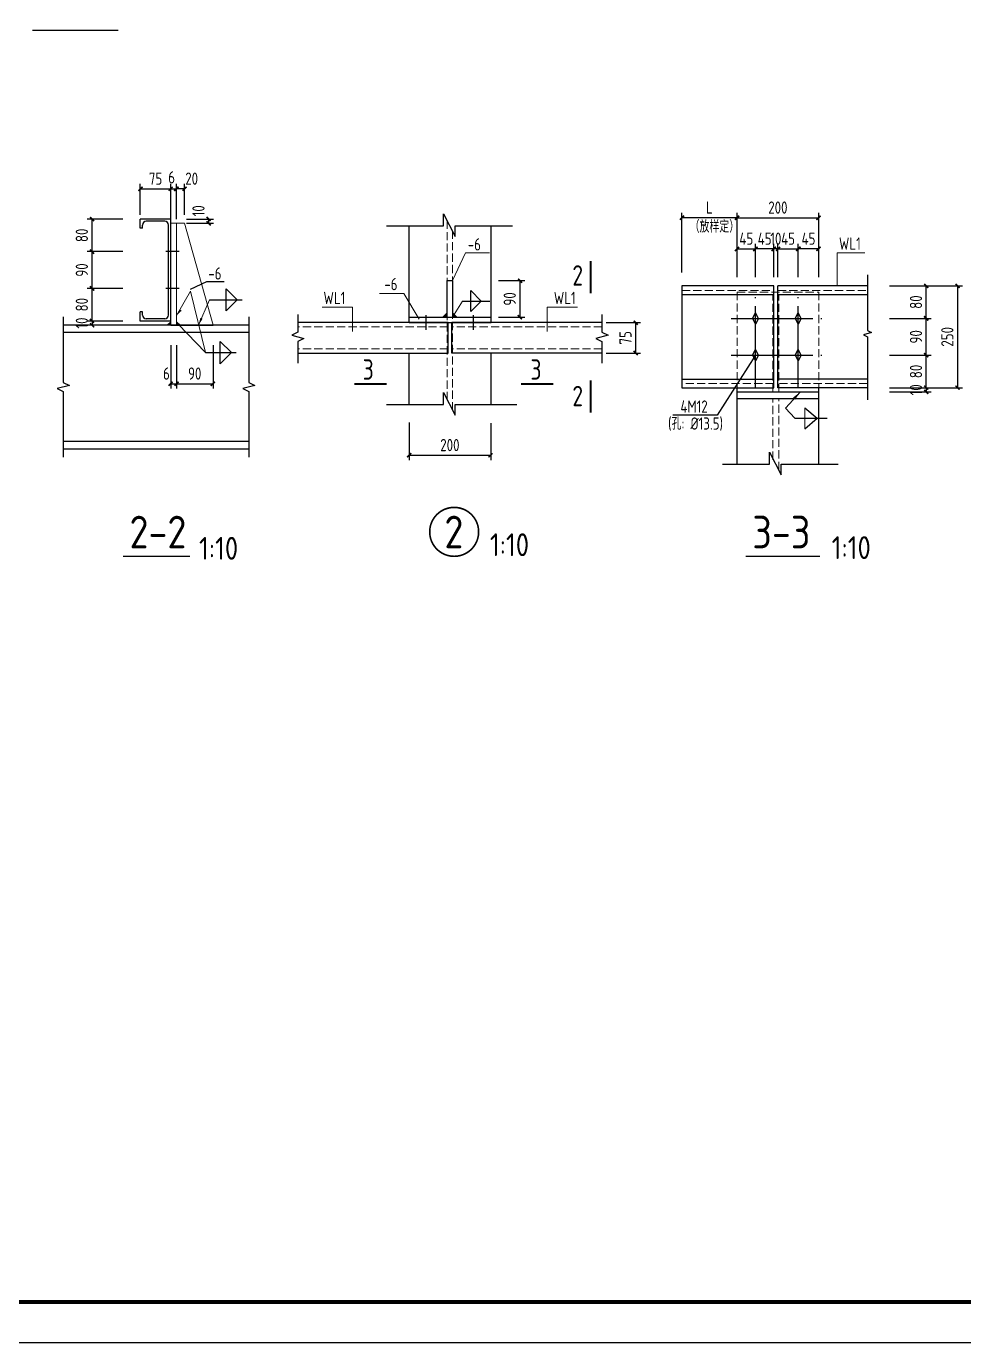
# Model space of a CAD drawing. Header units: millimetres. Extents: x 865974 to 875117, y 40174 to 44891.
# Drawn here: x 869970.9 to 870200.7, y 40173.6 to 40496.2 of the extents above; entities that cross this region are included whole.
import ezdxf

# ---------------------------------------------------------------- set-up
doc = ezdxf.new("R2010")
doc.units = ezdxf.units.MM
doc.header["$LTSCALE"] = 1000
doc.header["$MEASUREMENT"] = 0
for name, pattern in [('3', [500, 300, -200]), ('DASH', [0.35, 0.25, -0.1]), ('DOTE', [2.42, 2, -0.2, 0.02, -0.2])]:
    doc.linetypes.add(name, pattern=pattern)
for name, color, linetype, lineweight in [('1', 4, 'Continuous', 70), ('D3', 62, 'Continuous', 9), ('LZ', 64, 'Continuous', 9), ('数字', 3, 'Continuous', 9)]:
    doc.layers.add(name, color=color, linetype=linetype, lineweight=lineweight)
for name, color, linetype in [('616', 1, 'Continuous'), ('D1', 112, 'Continuous'), ('D2', 6, 'Continuous'), ('DIM', 7, 'Continuous'), ('DOTE', 1, 'DOTE'), ('PUB_DIM', 3, 'Continuous'), ('THIN', 7, 'Continuous'), ('文字', 7, 'Continuous'), ('桩', 6, 'Continuous'), ('梁虚线', 134, '3')]:
    doc.layers.add(name, color=color, linetype=linetype)
doc.styles.add('GBHZ', font='gbenor.shx', dxfattribs={"width": 0.9, "bigfont": 'gbcbig.shx'})
doc.dimstyles.new('Y10', dxfattribs={"dimscale": 0, "dimtxt": 3, "dimasz": 0.01, "dimexe": 1.2, "dimexo": 1, "dimgap": 1, "dimtad": 1, "dimdec": 0, "dimlfac": 10, "dimzin": 0, "dimdsep": 46, "dimtxsty": 'GBHZ', "dimblk1": 'DX', "dimblk2": 'DX', "dimsah": 1, "dimcen": 0.09, "dimdle": 1, "dimadec": 0, "dimazin": 0, "dimtfac": 1, "dimtdec": 0, "dimtix": 1, "dimtmove": 2, "dimatfit": 3, "dimldrblk": 'DX', "dimfxl": 0, "dimtolj": 1, "dimtzin": 0, "dimarcsym": 0})

# ---------------------------------------------------------------- blocks, each defined once
blk = doc.blocks.new('DX')
at = {"color": 0, "linetype": 'ByBlock', "const_width": 40}
blk.add_lwpolyline([(-54, -51), (46, 49)], dxfattribs=at)
blk = doc.blocks.new('*D330')
at = {"layer": 'Defpoints', "color": 0, "linetype": 'ByBlock', "transparency": 16777216}
for p in [(870007.71, 40456.41), (870006.35, 40447.96), (870007.71, 40448.01)]:
    blk.add_point(p, dxfattribs=at)
at = {"layer": 'DIM', "color": 0, "linetype": 'ByBlock', "lineweight": -2, "transparency": 16777216}
for p, q in [((870006.34, 40456.41), (870006.33, 40456.41)), ((870006.35, 40448.96), (870006.35, 40457.61)), ((870006.35, 40456.41), (870007.71, 40456.41)), ((870007.71, 40449.01), (870007.71, 40457.61)), ((870007.72, 40456.41), (870007.73, 40456.41))]:
    blk.add_line(p, q, dxfattribs=at)
at = {"layer": 'DIM', "color": 0, "linetype": 'ByBlock', "lineweight": -2, "transparency": 16777216, "xscale": 0.01, "yscale": 0.01, "zscale": 0.01}
blk.add_blockref('DX', (870006.35, 40456.41), dxfattribs=at)
at = {"layer": 'DIM', "color": 0, "linetype": 'ByBlock', "lineweight": -2, "transparency": 16777216, "xscale": 0.01, "yscale": 0.01, "zscale": 0.01, "rotation": 180}
blk.add_blockref('DX', (870007.71, 40456.41), dxfattribs=at)
at = {"layer": 'DIM', "color": 0, "linetype": 'ByBlock', "transparency": 16777216, "insert": (870006.56, 40459.24), "char_height": 3, "attachment_point": 5, "style": 'GBHZ'}
blk.add_mtext('\\A1;6', dxfattribs=at)
blk = doc.blocks.new('*D331')
at = {"layer": 'Defpoints', "color": 0, "linetype": 'ByBlock', "transparency": 16777216}
for p in [(870007.71, 40456.41), (870007.71, 40449.01), (870009.71, 40449.01)]:
    blk.add_point(p, dxfattribs=at)
at = {"layer": 'DIM', "color": 0, "linetype": 'ByBlock', "lineweight": -2, "transparency": 16777216}
for p, q in [((870007.7, 40456.41), (870007.69, 40456.41)), ((870007.71, 40450.01), (870007.71, 40457.61)), ((870009.71, 40456.41), (870007.71, 40456.41)), ((870009.71, 40450.01), (870009.71, 40457.61)), ((870009.72, 40456.41), (870009.73, 40456.41))]:
    blk.add_line(p, q, dxfattribs=at)
at = {"layer": 'DIM', "color": 0, "linetype": 'ByBlock', "lineweight": -2, "transparency": 16777216, "xscale": 0.01, "yscale": 0.01, "zscale": 0.01}
blk.add_blockref('DX', (870007.71, 40456.41), dxfattribs=at)
at = {"layer": 'DIM', "color": 0, "linetype": 'ByBlock', "lineweight": -2, "transparency": 16777216, "xscale": 0.01, "yscale": 0.01, "zscale": 0.01, "rotation": 180}
blk.add_blockref('DX', (870009.71, 40456.41), dxfattribs=at)
at = {"layer": 'DIM', "color": 0, "linetype": 'ByBlock', "transparency": 16777216, "insert": (870011.46, 40458.91), "char_height": 3, "attachment_point": 5, "style": 'GBHZ'}
blk.add_mtext('\\A1;20', dxfattribs=at)
blk = doc.blocks.new('*D332')
at = {"layer": 'Defpoints', "color": 0, "linetype": 'ByBlock', "transparency": 16777216}
for p in [(870009.23, 40449.01), (870009.23, 40448.01), (870015.63, 40448.01)]:
    blk.add_point(p, dxfattribs=at)
at = {"layer": 'DIM', "color": 0, "linetype": 'ByBlock', "lineweight": -2, "transparency": 16777216}
for p, q in [((870010.23, 40449.01), (870016.83, 40449.01)), ((870010.23, 40448.01), (870016.83, 40448.01)), ((870015.63, 40449.02), (870015.63, 40449.03)), ((870015.63, 40449.01), (870015.63, 40448.01)), ((870015.63, 40448), (870015.63, 40447.99))]:
    blk.add_line(p, q, dxfattribs=at)
at = {"layer": 'DIM', "color": 0, "linetype": 'ByBlock', "lineweight": -2, "transparency": 16777216, "xscale": 0.01, "yscale": 0.01, "zscale": 0.01}
for p, rotation in [((870015.63, 40449.01), 270), ((870015.63, 40448.01), 90)]:
    blk.add_blockref('DX', p, dxfattribs=dict(at, rotation=rotation))
at = {"layer": 'DIM', "color": 0, "linetype": 'ByBlock', "transparency": 16777216, "insert": (870013.13, 40451.02), "char_height": 3, "attachment_point": 5, "rotation": 90, "style": 'GBHZ'}
blk.add_mtext('\\A1;10', dxfattribs=at)
blk = doc.blocks.new('*D333')
at = {"layer": 'Defpoints', "color": 0, "linetype": 'ByBlock', "transparency": 16777216}
for p in [(870007.71, 40419.08), (870016.7, 40419.08), (870016.7, 40408.63)]:
    blk.add_point(p, dxfattribs=at)
at = {"layer": 'DIM', "color": 0, "linetype": 'ByBlock', "lineweight": -2, "transparency": 16777216}
for p, q in [((870007.71, 40418.08), (870007.71, 40407.43)), ((870016.7, 40418.08), (870016.7, 40407.43)), ((870007.72, 40408.63), (870016.69, 40408.63))]:
    blk.add_line(p, q, dxfattribs=at)
at = {"layer": 'DIM', "color": 0, "linetype": 'ByBlock', "lineweight": -2, "transparency": 16777216, "xscale": 0.01, "yscale": 0.01, "zscale": 0.01, "rotation": 180}
blk.add_blockref('DX', (870007.71, 40408.63), dxfattribs=at)
at = {"layer": 'DIM', "color": 0, "linetype": 'ByBlock', "lineweight": -2, "transparency": 16777216, "xscale": 0.01, "yscale": 0.01, "zscale": 0.01}
blk.add_blockref('DX', (870016.7, 40408.63), dxfattribs=at)
at = {"layer": 'DIM', "color": 0, "linetype": 'ByBlock', "transparency": 16777216, "insert": (870012.21, 40411.13), "char_height": 3, "attachment_point": 5, "style": 'GBHZ'}
blk.add_mtext('\\A1;90', dxfattribs=at)
blk = doc.blocks.new('*D334')
at = {"layer": 'Defpoints', "color": 0, "linetype": 'ByBlock', "transparency": 16777216}
for p in [(870006.35, 40419.08), (870007.71, 40419.08), (870007.71, 40408.63)]:
    blk.add_point(p, dxfattribs=at)
at = {"layer": 'DIM', "color": 0, "linetype": 'ByBlock', "lineweight": -2, "transparency": 16777216}
for p, q in [((870006.35, 40418.08), (870006.35, 40407.43)), ((870007.71, 40418.08), (870007.71, 40407.43)), ((870006.34, 40408.63), (870006.33, 40408.63)), ((870006.35, 40408.63), (870007.71, 40408.63)), ((870007.72, 40408.63), (870007.73, 40408.63))]:
    blk.add_line(p, q, dxfattribs=at)
at = {"layer": 'DIM', "color": 0, "linetype": 'ByBlock', "lineweight": -2, "transparency": 16777216, "xscale": 0.01, "yscale": 0.01, "zscale": 0.01}
blk.add_blockref('DX', (870006.35, 40408.63), dxfattribs=at)
at = {"layer": 'DIM', "color": 0, "linetype": 'ByBlock', "lineweight": -2, "transparency": 16777216, "xscale": 0.01, "yscale": 0.01, "zscale": 0.01, "rotation": 180}
blk.add_blockref('DX', (870007.71, 40408.63), dxfattribs=at)
at = {"layer": 'DIM', "color": 0, "linetype": 'ByBlock', "transparency": 16777216, "insert": (870005.27, 40411.13), "char_height": 3, "attachment_point": 5, "style": 'GBHZ'}
blk.add_mtext('\\A1;6', dxfattribs=at)
blk = doc.blocks.new('*D335')
at = {"layer": 'Defpoints', "color": 0, "linetype": 'ByBlock', "transparency": 16777216}
for p in [(869987.04, 40449.01), (869995.63, 40449.01), (869995.63, 40441.01)]:
    blk.add_point(p, dxfattribs=at)
at = {"layer": 'DIM', "color": 0, "linetype": 'ByBlock', "lineweight": -2, "transparency": 16777216}
for p, q in [((869994.63, 40449.01), (869985.84, 40449.01)), ((869987.04, 40441.02), (869987.04, 40449)), ((869994.63, 40441.01), (869985.84, 40441.01))]:
    blk.add_line(p, q, dxfattribs=at)
at = {"layer": 'DIM', "color": 0, "linetype": 'ByBlock', "lineweight": -2, "transparency": 16777216, "xscale": 0.01, "yscale": 0.01, "zscale": 0.01}
for p, rotation in [((869987.04, 40449.01), 90), ((869987.04, 40441.01), 270)]:
    blk.add_blockref('DX', p, dxfattribs=dict(at, rotation=rotation))
at = {"layer": 'DIM', "color": 0, "linetype": 'ByBlock', "transparency": 16777216, "insert": (869984.54, 40445.01), "char_height": 3, "attachment_point": 5, "rotation": 90, "style": 'GBHZ'}
blk.add_mtext('\\A1;80', dxfattribs=at)
blk = doc.blocks.new('*D336')
at = {"layer": 'Defpoints', "color": 0, "linetype": 'ByBlock', "transparency": 16777216}
for p in [(869987.04, 40441.01), (869995.63, 40441.01), (869995.63, 40432.01)]:
    blk.add_point(p, dxfattribs=at)
at = {"layer": 'DIM', "color": 0, "linetype": 'ByBlock', "lineweight": -2, "transparency": 16777216}
for p, q in [((869994.63, 40441.01), (869985.84, 40441.01)), ((869987.04, 40432.02), (869987.04, 40441)), ((869994.63, 40432.01), (869985.84, 40432.01))]:
    blk.add_line(p, q, dxfattribs=at)
at = {"layer": 'DIM', "color": 0, "linetype": 'ByBlock', "lineweight": -2, "transparency": 16777216, "xscale": 0.01, "yscale": 0.01, "zscale": 0.01}
for p, rotation in [((869987.04, 40441.01), 90), ((869987.04, 40432.01), 270)]:
    blk.add_blockref('DX', p, dxfattribs=dict(at, rotation=rotation))
at = {"layer": 'DIM', "color": 0, "linetype": 'ByBlock', "transparency": 16777216, "insert": (869984.54, 40436.51), "char_height": 3, "attachment_point": 5, "rotation": 90, "style": 'GBHZ'}
blk.add_mtext('\\A1;90', dxfattribs=at)
blk = doc.blocks.new('*D337')
at = {"layer": 'Defpoints', "color": 0, "linetype": 'ByBlock', "transparency": 16777216}
for p in [(869987.04, 40432.01), (869995.63, 40432.01), (869995.63, 40424.01)]:
    blk.add_point(p, dxfattribs=at)
at = {"layer": 'DIM', "color": 0, "linetype": 'ByBlock', "lineweight": -2, "transparency": 16777216}
for p, q in [((869994.63, 40432.01), (869985.84, 40432.01)), ((869987.04, 40424.02), (869987.04, 40432)), ((869994.63, 40424.01), (869985.84, 40424.01))]:
    blk.add_line(p, q, dxfattribs=at)
at = {"layer": 'DIM', "color": 0, "linetype": 'ByBlock', "lineweight": -2, "transparency": 16777216, "xscale": 0.01, "yscale": 0.01, "zscale": 0.01}
for p, rotation in [((869987.04, 40432.01), 90), ((869987.04, 40424.01), 270)]:
    blk.add_blockref('DX', p, dxfattribs=dict(at, rotation=rotation))
at = {"layer": 'DIM', "color": 0, "linetype": 'ByBlock', "transparency": 16777216, "insert": (869984.54, 40428.01), "char_height": 3, "attachment_point": 5, "rotation": 90, "style": 'GBHZ'}
blk.add_mtext('\\A1;80', dxfattribs=at)
blk = doc.blocks.new('*D338')
at = {"layer": 'Defpoints', "color": 0, "linetype": 'ByBlock', "transparency": 16777216}
for p in [(870006.35, 40456.41), (869998.86, 40449.01), (870006.35, 40449.01)]:
    blk.add_point(p, dxfattribs=at)
at = {"layer": 'DIM', "color": 0, "linetype": 'ByBlock', "lineweight": -2, "transparency": 16777216}
for p, q in [((869998.86, 40450.01), (869998.86, 40457.61)), ((869998.87, 40456.41), (870006.34, 40456.41)), ((870006.35, 40450.01), (870006.35, 40457.61))]:
    blk.add_line(p, q, dxfattribs=at)
at = {"layer": 'DIM', "color": 0, "linetype": 'ByBlock', "lineweight": -2, "transparency": 16777216, "xscale": 0.01, "yscale": 0.01, "zscale": 0.01, "rotation": 180}
blk.add_blockref('DX', (869998.86, 40456.41), dxfattribs=at)
at = {"layer": 'DIM', "color": 0, "linetype": 'ByBlock', "lineweight": -2, "transparency": 16777216, "xscale": 0.01, "yscale": 0.01, "zscale": 0.01}
blk.add_blockref('DX', (870006.35, 40456.41), dxfattribs=at)
at = {"layer": 'DIM', "color": 0, "linetype": 'ByBlock', "transparency": 16777216, "insert": (870002.61, 40458.91), "char_height": 3, "attachment_point": 5, "style": 'GBHZ'}
blk.add_mtext('\\A1;75', dxfattribs=at)
blk = doc.blocks.new('*D343')
at = {"layer": 'Defpoints', "color": 0, "linetype": 'ByBlock', "transparency": 16777216}
for p in [(869995.63, 40424.01), (869987.04, 40423.01), (869995.63, 40423.01)]:
    blk.add_point(p, dxfattribs=at)
at = {"layer": 'DIM', "color": 0, "linetype": 'ByBlock', "lineweight": -2, "transparency": 16777216}
for p, q in [((869994.63, 40424.01), (869985.84, 40424.01)), ((869987.04, 40424.02), (869987.04, 40424.03)), ((869987.04, 40424.01), (869987.04, 40423.01)), ((869994.63, 40423.01), (869985.84, 40423.01)), ((869987.04, 40423), (869987.04, 40422.99))]:
    blk.add_line(p, q, dxfattribs=at)
at = {"layer": 'DIM', "color": 0, "linetype": 'ByBlock', "lineweight": -2, "transparency": 16777216, "xscale": 0.01, "yscale": 0.01, "zscale": 0.01}
for p, rotation in [((869987.04, 40424.01), 270), ((869987.04, 40423.01), 90)]:
    blk.add_blockref('DX', p, dxfattribs=dict(at, rotation=rotation))
at = {"layer": 'DIM', "color": 0, "linetype": 'ByBlock', "transparency": 16777216, "insert": (869984.54, 40423.51), "char_height": 3, "attachment_point": 5, "rotation": 90, "style": 'GBHZ'}
blk.add_mtext('\\A1;10', dxfattribs=at)
blk = doc.blocks.new('*D344')
at = {"layer": 'Defpoints', "color": 0, "linetype": 'ByBlock', "transparency": 16777216}
for p in [(870165.16, 40449.32), (870145.16, 40435.73), (870165.16, 40435.73)]:
    blk.add_point(p, dxfattribs=at)
at = {"layer": 'DIM', "color": 0, "linetype": 'ByBlock', "lineweight": -2, "transparency": 16777216}
for p, q in [((870145.16, 40436.73), (870145.16, 40450.52)), ((870145.17, 40449.32), (870165.15, 40449.32)), ((870165.16, 40436.73), (870165.16, 40450.52))]:
    blk.add_line(p, q, dxfattribs=at)
at = {"layer": 'DIM', "color": 0, "linetype": 'ByBlock', "lineweight": -2, "transparency": 16777216, "xscale": 0.01, "yscale": 0.01, "zscale": 0.01, "rotation": 180}
blk.add_blockref('DX', (870145.16, 40449.32), dxfattribs=at)
at = {"layer": 'DIM', "color": 0, "linetype": 'ByBlock', "lineweight": -2, "transparency": 16777216, "xscale": 0.01, "yscale": 0.01, "zscale": 0.01}
blk.add_blockref('DX', (870165.16, 40449.32), dxfattribs=at)
at = {"layer": 'DIM', "color": 0, "linetype": 'ByBlock', "transparency": 16777216, "insert": (870155.16, 40451.82), "char_height": 3, "attachment_point": 5, "style": 'GBHZ'}
blk.add_mtext('\\A1;200', dxfattribs=at)
blk = doc.blocks.new('*D345')
at = {"layer": 'Defpoints', "color": 0, "linetype": 'ByBlock', "transparency": 16777216}
for p in [(870160.16, 40441.69), (870160.16, 40433.73), (870165.16, 40433.73)]:
    blk.add_point(p, dxfattribs=at)
at = {"layer": 'DIM', "color": 0, "linetype": 'ByBlock', "lineweight": -2, "transparency": 16777216}
for p, q in [((870160.16, 40434.73), (870160.16, 40442.89)), ((870165.16, 40434.73), (870165.16, 40442.89)), ((870165.15, 40441.69), (870160.17, 40441.69))]:
    blk.add_line(p, q, dxfattribs=at)
at = {"layer": 'DIM', "color": 0, "linetype": 'ByBlock', "lineweight": -2, "transparency": 16777216, "xscale": 0.01, "yscale": 0.01, "zscale": 0.01, "rotation": 180}
blk.add_blockref('DX', (870160.16, 40441.69), dxfattribs=at)
at = {"layer": 'DIM', "color": 0, "linetype": 'ByBlock', "lineweight": -2, "transparency": 16777216, "xscale": 0.01, "yscale": 0.01, "zscale": 0.01}
blk.add_blockref('DX', (870165.16, 40441.69), dxfattribs=at)
at = {"layer": 'DIM', "color": 0, "linetype": 'ByBlock', "transparency": 16777216, "insert": (870162.66, 40444.19), "char_height": 3, "attachment_point": 5, "style": 'GBHZ'}
blk.add_mtext('\\A1;45', dxfattribs=at)
blk = doc.blocks.new('*D346')
at = {"layer": 'Defpoints', "color": 0, "linetype": 'ByBlock', "transparency": 16777216}
for p in [(870149.66, 40441.69), (870145.16, 40433.73), (870149.66, 40433.73)]:
    blk.add_point(p, dxfattribs=at)
at = {"layer": 'DIM', "color": 0, "linetype": 'ByBlock', "lineweight": -2, "transparency": 16777216}
for p, q in [((870145.16, 40434.73), (870145.16, 40442.89)), ((870149.66, 40434.73), (870149.66, 40442.89)), ((870145.15, 40441.69), (870145.14, 40441.69)), ((870145.16, 40441.69), (870149.66, 40441.69)), ((870149.67, 40441.69), (870149.68, 40441.69))]:
    blk.add_line(p, q, dxfattribs=at)
at = {"layer": 'DIM', "color": 0, "linetype": 'ByBlock', "lineweight": -2, "transparency": 16777216, "xscale": 0.01, "yscale": 0.01, "zscale": 0.01}
blk.add_blockref('DX', (870145.16, 40441.69), dxfattribs=at)
at = {"layer": 'DIM', "color": 0, "linetype": 'ByBlock', "lineweight": -2, "transparency": 16777216, "xscale": 0.01, "yscale": 0.01, "zscale": 0.01, "rotation": 180}
blk.add_blockref('DX', (870149.66, 40441.69), dxfattribs=at)
at = {"layer": 'DIM', "color": 0, "linetype": 'ByBlock', "transparency": 16777216, "insert": (870147.41, 40444.19), "char_height": 3, "attachment_point": 5, "style": 'GBHZ'}
blk.add_mtext('\\A1;45', dxfattribs=at)
blk = doc.blocks.new('*D347')
at = {"layer": 'Defpoints', "color": 0, "linetype": 'ByBlock', "transparency": 16777216}
for p in [(870185.94, 40432.64), (870185.94, 40407.64), (870199.19, 40407.64)]:
    blk.add_point(p, dxfattribs=at)
at = {"layer": 'DIM', "color": 0, "linetype": 'ByBlock', "lineweight": -2, "transparency": 16777216}
for p, q in [((870186.94, 40432.64), (870200.39, 40432.64)), ((870199.19, 40432.63), (870199.19, 40407.65)), ((870186.94, 40407.64), (870200.39, 40407.64))]:
    blk.add_line(p, q, dxfattribs=at)
at = {"layer": 'DIM', "color": 0, "linetype": 'ByBlock', "lineweight": -2, "transparency": 16777216, "xscale": 0.01, "yscale": 0.01, "zscale": 0.01}
for p, rotation in [((870199.19, 40432.64), 90), ((870199.19, 40407.64), 270)]:
    blk.add_blockref('DX', p, dxfattribs=dict(at, rotation=rotation))
at = {"layer": 'DIM', "color": 0, "linetype": 'ByBlock', "transparency": 16777216, "insert": (870196.69, 40420.14), "char_height": 3, "attachment_point": 5, "rotation": 90, "style": 'GBHZ'}
blk.add_mtext('\\A1;250', dxfattribs=at)
blk = doc.blocks.new('*D348')
at = {"layer": 'Defpoints', "color": 0, "linetype": 'ByBlock', "transparency": 16777216}
for p in [(870181.52, 40432.64), (870191.51, 40432.64), (870181.52, 40424.64)]:
    blk.add_point(p, dxfattribs=at)
at = {"layer": 'DIM', "color": 0, "linetype": 'ByBlock', "lineweight": -2, "transparency": 16777216}
for p, q in [((870182.52, 40432.64), (870192.71, 40432.64)), ((870191.51, 40424.65), (870191.51, 40432.63)), ((870182.52, 40424.64), (870192.71, 40424.64))]:
    blk.add_line(p, q, dxfattribs=at)
at = {"layer": 'DIM', "color": 0, "linetype": 'ByBlock', "lineweight": -2, "transparency": 16777216, "xscale": 0.01, "yscale": 0.01, "zscale": 0.01}
for p, rotation in [((870191.51, 40432.64), 90), ((870191.51, 40424.64), 270)]:
    blk.add_blockref('DX', p, dxfattribs=dict(at, rotation=rotation))
at = {"layer": 'DIM', "color": 0, "linetype": 'ByBlock', "transparency": 16777216, "insert": (870189.01, 40428.64), "char_height": 3, "attachment_point": 5, "rotation": 90, "style": 'GBHZ'}
blk.add_mtext('\\A1;80', dxfattribs=at)
blk = doc.blocks.new('*D349')
at = {"layer": 'Defpoints', "color": 0, "linetype": 'ByBlock', "transparency": 16777216}
for p in [(870181.52, 40424.64), (870191.51, 40424.64), (870181.52, 40415.63)]:
    blk.add_point(p, dxfattribs=at)
at = {"layer": 'DIM', "color": 0, "linetype": 'ByBlock', "lineweight": -2, "transparency": 16777216}
for p, q in [((870182.52, 40424.64), (870192.71, 40424.64)), ((870191.51, 40415.64), (870191.51, 40424.63)), ((870182.52, 40415.63), (870192.71, 40415.63))]:
    blk.add_line(p, q, dxfattribs=at)
at = {"layer": 'DIM', "color": 0, "linetype": 'ByBlock', "lineweight": -2, "transparency": 16777216, "xscale": 0.01, "yscale": 0.01, "zscale": 0.01}
for p, rotation in [((870191.51, 40424.64), 90), ((870191.51, 40415.63), 270)]:
    blk.add_blockref('DX', p, dxfattribs=dict(at, rotation=rotation))
at = {"layer": 'DIM', "color": 0, "linetype": 'ByBlock', "transparency": 16777216, "insert": (870189.01, 40420.14), "char_height": 3, "attachment_point": 5, "rotation": 90, "style": 'GBHZ'}
blk.add_mtext('\\A1;90', dxfattribs=at)
blk = doc.blocks.new('*D350')
at = {"layer": 'Defpoints', "color": 0, "linetype": 'ByBlock', "transparency": 16777216}
for p in [(870181.52, 40415.63), (870191.51, 40415.63), (870181.52, 40407.64)]:
    blk.add_point(p, dxfattribs=at)
at = {"layer": 'DIM', "color": 0, "linetype": 'ByBlock', "lineweight": -2, "transparency": 16777216}
for p, q in [((870182.52, 40415.63), (870192.71, 40415.63)), ((870191.51, 40407.65), (870191.51, 40415.62)), ((870182.52, 40407.64), (870192.71, 40407.64))]:
    blk.add_line(p, q, dxfattribs=at)
at = {"layer": 'DIM', "color": 0, "linetype": 'ByBlock', "lineweight": -2, "transparency": 16777216, "xscale": 0.01, "yscale": 0.01, "zscale": 0.01}
for p, rotation in [((870191.51, 40415.63), 90), ((870191.51, 40407.64), 270)]:
    blk.add_blockref('DX', p, dxfattribs=dict(at, rotation=rotation))
at = {"layer": 'DIM', "color": 0, "linetype": 'ByBlock', "transparency": 16777216, "insert": (870189.01, 40411.64), "char_height": 3, "attachment_point": 5, "rotation": 90, "style": 'GBHZ'}
blk.add_mtext('\\A1;80', dxfattribs=at)
blk = doc.blocks.new('*D351')
at = {"layer": 'Defpoints', "color": 0, "linetype": 'ByBlock', "transparency": 16777216}
for p in [(870131.63, 40449.32), (870145.16, 40440.14), (870131.63, 40434.9)]:
    blk.add_point(p, dxfattribs=at)
at = {"layer": 'DIM', "color": 0, "linetype": 'ByBlock', "lineweight": -2, "transparency": 16777216}
for p, q in [((870131.63, 40435.9), (870131.63, 40450.52)), ((870145.15, 40449.32), (870131.64, 40449.32)), ((870145.16, 40441.14), (870145.16, 40450.52))]:
    blk.add_line(p, q, dxfattribs=at)
at = {"layer": 'DIM', "color": 0, "linetype": 'ByBlock', "lineweight": -2, "transparency": 16777216, "xscale": 0.01, "yscale": 0.01, "zscale": 0.01, "rotation": 180}
blk.add_blockref('DX', (870131.63, 40449.32), dxfattribs=at)
at = {"layer": 'DIM', "color": 0, "linetype": 'ByBlock', "lineweight": -2, "transparency": 16777216, "xscale": 0.01, "yscale": 0.01, "zscale": 0.01}
blk.add_blockref('DX', (870145.16, 40449.32), dxfattribs=at)
at = {"layer": 'DIM', "color": 0, "linetype": 'ByBlock', "transparency": 16777216, "insert": (870138.39, 40451.82), "char_height": 3, "attachment_point": 5, "style": 'GBHZ'}
blk.add_mtext('\\A1;L', dxfattribs=at)
blk = doc.blocks.new('*D352')
at = {"layer": 'Defpoints', "color": 0, "linetype": 'ByBlock', "transparency": 16777216}
for p in [(870112.04, 40423.64), (870120.31, 40423.64), (870112.04, 40416.14)]:
    blk.add_point(p, dxfattribs=at)
at = {"layer": 'DIM', "color": 0, "linetype": 'ByBlock', "lineweight": -2, "transparency": 16777216}
for p, q in [((870113.04, 40423.64), (870121.51, 40423.64)), ((870120.31, 40416.15), (870120.31, 40423.63)), ((870113.04, 40416.14), (870121.51, 40416.14))]:
    blk.add_line(p, q, dxfattribs=at)
at = {"layer": 'DIM', "color": 0, "linetype": 'ByBlock', "lineweight": -2, "transparency": 16777216, "xscale": 0.01, "yscale": 0.01, "zscale": 0.01}
for p, rotation in [((870120.31, 40423.64), 90), ((870120.31, 40416.14), 270)]:
    blk.add_blockref('DX', p, dxfattribs=dict(at, rotation=rotation))
at = {"layer": 'DIM', "color": 0, "linetype": 'ByBlock', "transparency": 16777216, "insert": (870117.81, 40419.89), "char_height": 3, "attachment_point": 5, "rotation": 90, "style": 'GBHZ'}
blk.add_mtext('\\A1;75', dxfattribs=at)
blk = doc.blocks.new('*D353')
at = {"layer": 'Defpoints', "color": 0, "linetype": 'ByBlock', "transparency": 16777216}
for p in [(870085.68, 40433.92), (870085.68, 40424.92), (870091.94, 40424.92)]:
    blk.add_point(p, dxfattribs=at)
at = {"layer": 'DIM', "color": 0, "linetype": 'ByBlock', "lineweight": -2, "transparency": 16777216}
for p, q in [((870086.68, 40433.92), (870093.14, 40433.92)), ((870091.94, 40433.91), (870091.94, 40424.93)), ((870086.68, 40424.92), (870093.14, 40424.92))]:
    blk.add_line(p, q, dxfattribs=at)
at = {"layer": 'DIM', "color": 0, "linetype": 'ByBlock', "lineweight": -2, "transparency": 16777216, "xscale": 0.01, "yscale": 0.01, "zscale": 0.01}
for p, rotation in [((870091.94, 40433.92), 90), ((870091.94, 40424.92), 270)]:
    blk.add_blockref('DX', p, dxfattribs=dict(at, rotation=rotation))
at = {"layer": 'DIM', "color": 0, "linetype": 'ByBlock', "transparency": 16777216, "insert": (870089.44, 40429.42), "char_height": 3, "attachment_point": 5, "rotation": 90, "style": 'GBHZ'}
blk.add_mtext('\\A1;90', dxfattribs=at)
blk = doc.blocks.new('*D354')
at = {"layer": 'Defpoints', "color": 0, "linetype": 'ByBlock', "transparency": 16777216}
for p in [(870064.76, 40400.16), (870084.76, 40399.94), (870084.76, 40391.1)]:
    blk.add_point(p, dxfattribs=at)
at = {"layer": 'DIM', "color": 0, "linetype": 'ByBlock', "lineweight": -2, "transparency": 16777216}
for p, q in [((870064.76, 40399.16), (870064.76, 40389.9)), ((870084.76, 40398.94), (870084.76, 40389.9)), ((870064.77, 40391.1), (870084.75, 40391.1))]:
    blk.add_line(p, q, dxfattribs=at)
at = {"layer": 'DIM', "color": 0, "linetype": 'ByBlock', "lineweight": -2, "transparency": 16777216, "xscale": 0.01, "yscale": 0.01, "zscale": 0.01, "rotation": 180}
blk.add_blockref('DX', (870064.76, 40391.1), dxfattribs=at)
at = {"layer": 'DIM', "color": 0, "linetype": 'ByBlock', "lineweight": -2, "transparency": 16777216, "xscale": 0.01, "yscale": 0.01, "zscale": 0.01}
blk.add_blockref('DX', (870084.76, 40391.1), dxfattribs=at)
at = {"layer": 'DIM', "color": 0, "linetype": 'ByBlock', "transparency": 16777216, "insert": (870074.76, 40393.6), "char_height": 3, "attachment_point": 5, "style": 'GBHZ'}
blk.add_mtext('\\A1;200', dxfattribs=at)
blk = doc.blocks.new('*D355')
at = {"layer": 'Defpoints', "color": 0, "linetype": 'ByBlock', "transparency": 16777216}
for p in [(870181.52, 40407.64), (870181.52, 40406.64), (870191.51, 40406.64)]:
    blk.add_point(p, dxfattribs=at)
at = {"layer": 'DIM', "color": 0, "linetype": 'ByBlock', "lineweight": -2, "transparency": 16777216}
for p, q in [((870182.52, 40407.64), (870192.71, 40407.64)), ((870191.51, 40407.65), (870191.51, 40407.66)), ((870191.51, 40407.64), (870191.51, 40406.64)), ((870182.52, 40406.64), (870192.71, 40406.64)), ((870191.51, 40406.63), (870191.51, 40406.62))]:
    blk.add_line(p, q, dxfattribs=at)
at = {"layer": 'DIM', "color": 0, "linetype": 'ByBlock', "lineweight": -2, "transparency": 16777216, "xscale": 0.01, "yscale": 0.01, "zscale": 0.01}
for p, rotation in [((870191.51, 40407.64), 270), ((870191.51, 40406.64), 90)]:
    blk.add_blockref('DX', p, dxfattribs=dict(at, rotation=rotation))
at = {"layer": 'DIM', "color": 0, "linetype": 'ByBlock', "transparency": 16777216, "insert": (870189.01, 40407.14), "char_height": 3, "attachment_point": 5, "rotation": 90, "style": 'GBHZ'}
blk.add_mtext('\\A1;10', dxfattribs=at)
blk = doc.blocks.new('*D356')
at = {"layer": 'Defpoints', "color": 0, "linetype": 'ByBlock', "transparency": 16777216}
for p in [(870154.16, 40441.69), (870154.16, 40433.73), (870155.16, 40433.73)]:
    blk.add_point(p, dxfattribs=at)
at = {"layer": 'DIM', "color": 0, "linetype": 'ByBlock', "lineweight": -2, "transparency": 16777216}
for p, q in [((870154.16, 40434.73), (870154.16, 40442.89)), ((870155.16, 40434.73), (870155.16, 40442.89)), ((870154.15, 40441.69), (870154.14, 40441.69)), ((870155.16, 40441.69), (870154.16, 40441.69)), ((870155.17, 40441.69), (870155.18, 40441.69))]:
    blk.add_line(p, q, dxfattribs=at)
at = {"layer": 'DIM', "color": 0, "linetype": 'ByBlock', "lineweight": -2, "transparency": 16777216, "xscale": 0.01, "yscale": 0.01, "zscale": 0.01}
blk.add_blockref('DX', (870154.16, 40441.69), dxfattribs=at)
at = {"layer": 'DIM', "color": 0, "linetype": 'ByBlock', "lineweight": -2, "transparency": 16777216, "xscale": 0.01, "yscale": 0.01, "zscale": 0.01, "rotation": 180}
blk.add_blockref('DX', (870155.16, 40441.69), dxfattribs=at)
at = {"layer": 'DIM', "color": 0, "linetype": 'ByBlock', "transparency": 16777216, "insert": (870154.66, 40444.19), "char_height": 3, "attachment_point": 5, "style": 'GBHZ'}
blk.add_mtext('\\A1;10', dxfattribs=at)
blk = doc.blocks.new('*D357')
at = {"layer": 'Defpoints', "color": 0, "linetype": 'ByBlock', "transparency": 16777216}
for p in [(870149.66, 40441.69), (870149.66, 40433.73), (870154.16, 40433.73)]:
    blk.add_point(p, dxfattribs=at)
at = {"layer": 'DIM', "color": 0, "linetype": 'ByBlock', "lineweight": -2, "transparency": 16777216}
for p, q in [((870149.66, 40434.73), (870149.66, 40442.89)), ((870154.16, 40434.73), (870154.16, 40442.89)), ((870149.65, 40441.69), (870149.64, 40441.69)), ((870154.16, 40441.69), (870149.66, 40441.69)), ((870154.17, 40441.69), (870154.18, 40441.69))]:
    blk.add_line(p, q, dxfattribs=at)
at = {"layer": 'DIM', "color": 0, "linetype": 'ByBlock', "lineweight": -2, "transparency": 16777216, "xscale": 0.01, "yscale": 0.01, "zscale": 0.01}
blk.add_blockref('DX', (870149.66, 40441.69), dxfattribs=at)
at = {"layer": 'DIM', "color": 0, "linetype": 'ByBlock', "lineweight": -2, "transparency": 16777216, "xscale": 0.01, "yscale": 0.01, "zscale": 0.01, "rotation": 180}
blk.add_blockref('DX', (870154.16, 40441.69), dxfattribs=at)
at = {"layer": 'DIM', "color": 0, "linetype": 'ByBlock', "transparency": 16777216, "insert": (870151.91, 40444.19), "char_height": 3, "attachment_point": 5, "style": 'GBHZ'}
blk.add_mtext('\\A1;45', dxfattribs=at)
blk = doc.blocks.new('*D358')
at = {"layer": 'Defpoints', "color": 0, "linetype": 'ByBlock', "transparency": 16777216}
for p in [(870160.16, 40441.69), (870155.16, 40433.73), (870160.16, 40433.73)]:
    blk.add_point(p, dxfattribs=at)
at = {"layer": 'DIM', "color": 0, "linetype": 'ByBlock', "lineweight": -2, "transparency": 16777216}
for p, q in [((870155.16, 40434.73), (870155.16, 40442.89)), ((870160.16, 40434.73), (870160.16, 40442.89)), ((870155.17, 40441.69), (870160.15, 40441.69))]:
    blk.add_line(p, q, dxfattribs=at)
at = {"layer": 'DIM', "color": 0, "linetype": 'ByBlock', "lineweight": -2, "transparency": 16777216, "xscale": 0.01, "yscale": 0.01, "zscale": 0.01, "rotation": 180}
blk.add_blockref('DX', (870155.16, 40441.69), dxfattribs=at)
at = {"layer": 'DIM', "color": 0, "linetype": 'ByBlock', "lineweight": -2, "transparency": 16777216, "xscale": 0.01, "yscale": 0.01, "zscale": 0.01}
blk.add_blockref('DX', (870160.16, 40441.69), dxfattribs=at)
at = {"layer": 'DIM', "color": 0, "linetype": 'ByBlock', "transparency": 16777216, "insert": (870157.66, 40444.19), "char_height": 3, "attachment_point": 5, "style": 'GBHZ'}
blk.add_mtext('\\A1;45', dxfattribs=at)

msp = doc.modelspace()

# ---------------------------------------------------------------- linework, layer by layer
msp.add_line((870601.552, 40173.578), (869760.552, 40173.578))
at = {"color": 0, "const_width": 1}
msp.add_lwpolyline([(870591.552, 40183.578), (869785.552, 40183.578), (869785.552, 40757.578), (870591.552, 40757.578)], close=True, dxfattribs=at)
at = {"linetype": 'ByBlock', "ltscale": 0.5, "const_width": 0.4}
msp.add_lwpolyline([(870069.809, 40372.325, 1), (870081.809, 40372.325, 1)], format="xyb", close=True, dxfattribs=at)
at = {"layer": '1', "color": 2, "const_width": 0.48}
for points in [[(870109.3, 40430.786), (870109.3, 40438.708)], [(870051.305, 40408.559), (870059.227, 40408.559)], [(870092.171, 40408.559), (870100.093, 40408.559)], [(870109.3, 40401.511), (870109.3, 40409.433)]]:
    msp.add_lwpolyline(points, dxfattribs=at)
at = {"layer": '616'}
msp.add_lwpolyline([(870007.707, 40425.331, 0, 0.6, 0), (870008.782, 40426.722, 0.6, 0.6, 0)], format="xyseb", dxfattribs=at)
at = {"layer": '616', "elevation": -5.16}
msp.add_lwpolyline([(870013.155, 40423.014, 0, 0.6, 0), (870013.875, 40424.681, 0.6, 0.6, 0)], format="xyseb", dxfattribs=at)
at = {"layer": 'D1', "color": 251}
for p, q in [((870073.154, 40450.294), (870076.029, 40444.744)), ((870073.154, 40447.361), (870073.154, 40450.294)), ((870059.227, 40447.361), (870073.154, 40447.361)), ((870076.029, 40447.361), (870090.137, 40447.361)), ((870076.029, 40444.744), (870076.029, 40447.361)), ((870019.948, 40431.899), (870022.653, 40429.195)), ((870019.948, 40426.49), (870019.948, 40431.899)), ((870079.882, 40431.452), (870082.451, 40428.882)), ((870079.882, 40426.313), (870079.882, 40431.452)), ((870015.823, 40429.195), (870023.828, 40429.195)), ((870019.948, 40426.49), (870022.653, 40429.195)), ((870077.852, 40428.882), (870084.532, 40428.882)), ((870079.882, 40426.313), (870082.451, 40428.882)), ((870018.483, 40418.957), (870021.188, 40416.253)), ((870018.483, 40413.548), (870018.483, 40418.957)), ((870014.841, 40416.253), (870022.363, 40416.253)), ((870018.483, 40413.548), (870021.188, 40416.253)), ((870149.656, 40415.635), (870140.244, 40400.919)), ((870073.154, 40403.545), (870073.154, 40406.478)), ((870073.154, 40406.478), (870076.029, 40400.928)), ((870059.227, 40403.545), (870073.154, 40403.545)), ((870076.029, 40403.545), (870091.137, 40403.545)), ((870076.029, 40400.928), (870076.029, 40403.545)), ((870140.244, 40400.919), (870129.421, 40400.919)), ((870161.75, 40402.755), (870164.819, 40400.186)), ((870159.29, 40400.186), (870167.201, 40400.186)), ((870161.75, 40397.617), (870164.819, 40400.186)), ((870153.128, 40388.903), (870153.128, 40391.836)), ((870153.128, 40391.836), (870156.003, 40386.286)), ((870141.614, 40388.903), (870153.128, 40388.903)), ((870156.003, 40386.286), (870156.003, 40388.903)), ((870156.003, 40388.903), (870169.899, 40388.903))]:
    msp.add_line(p, q, dxfattribs=at)
at = {"layer": 'D2'}
for p, q in [((870006.354, 40449.014), (869998.856, 40449.014)), ((869998.856, 40446.754), (869998.856, 40449.014)), ((869999.42, 40446.754), (869998.856, 40446.754)), ((869999.42, 40446.754), (869999.42, 40447.543)), ((870004.889, 40448.444), (870000.321, 40448.444)), ((870005.791, 40425.476), (870005.791, 40447.543)), ((870006.354, 40423.014), (870006.354, 40449.014)), ((870064.758, 40423.637), (870064.758, 40447.361)), ((870084.865, 40423.637), (870084.865, 40447.361)), ((870008.383, 40441.014), (870005.115, 40441.014)), ((870074.115, 40433.924), (870075.4, 40433.924)), ((870074.115, 40424.921), (870074.115, 40433.924)), ((870075.4, 40433.924), (870075.4, 40424.921)), ((870008.383, 40432.014), (870005.115, 40432.014)), ((870154.159, 40432.592), (870131.626, 40432.592)), ((870154.159, 40430.451), (870131.626, 40430.451)), ((870154.159, 40407.638), (870154.159, 40432.592)), ((870177.124, 40432.592), (870155.159, 40432.592)), ((870155.159, 40407.638), (870155.159, 40432.592)), ((870177.124, 40430.451), (870155.159, 40430.451)), ((869999.42, 40426.265), (869998.856, 40426.265)), ((869998.856, 40424.011), (869998.856, 40426.265)), ((870006.354, 40424.011), (869998.856, 40424.011)), ((869999.42, 40425.476), (869999.42, 40426.265)), ((870004.889, 40424.575), (870000.321, 40424.575)), ((870074.315, 40423.637), (870037.476, 40423.637)), ((870064.758, 40424.921), (870084.865, 40424.921)), ((870064.758, 40423.637), (870064.758, 40424.921)), ((870064.758, 40423.637), (870084.865, 40423.637)), ((870074.315, 40416.138), (870074.315, 40423.637)), ((870075.2, 40416.138), (870075.2, 40423.637)), ((870112.04, 40423.637), (870075.2, 40423.637)), ((870025.482, 40423.014), (869979.979, 40423.014)), ((870025.482, 40421.211), (869979.979, 40421.211)), ((870006.354, 40423.014), (870016.703, 40423.014)), ((870037.476, 40416.138), (870074.315, 40416.138)), ((870064.758, 40403.545), (870064.758, 40416.138)), ((870112.04, 40416.138), (870075.2, 40416.138)), ((870084.865, 40403.545), (870084.865, 40416.138)), ((870131.626, 40409.779), (870154.159, 40409.779)), ((870131.626, 40407.638), (870154.159, 40407.638)), ((870145.159, 40388.903), (870145.159, 40407.638)), ((870177.124, 40409.779), (870155.159, 40409.779)), ((870177.124, 40407.638), (870155.159, 40407.638)), ((870165.159, 40388.903), (870165.159, 40407.638)), ((870145.159, 40406.637), (870165.159, 40406.637)), ((870145.159, 40404.999), (870165.159, 40404.999)), ((870025.482, 40394.435), (869979.979, 40394.435)), ((870025.482, 40392.632), (869979.979, 40392.632))]:
    msp.add_line(p, q, dxfattribs=at)
at = {"layer": 'D2', "linetype": 'Continuous'}
for p, q in [((870131.626, 40432.592), (870131.626, 40407.638)), ((870068.977, 40421.817), (870068.977, 40425.456)), ((870080.539, 40421.817), (870080.539, 40425.456))]:
    msp.add_line(p, q, dxfattribs=at)
at = {"layer": 'D2'}
for centre, start, end in [((870000.321, 40447.543), 90, 180), ((870004.889, 40447.543), 0, 90), ((870000.321, 40425.476), 180, 270), ((870004.889, 40425.476), 270, 0)]:
    msp.add_arc(centre, 0.902, start, end, dxfattribs=at)
at = {"layer": 'D3'}
for p, q in [((870009.707, 40448.014), (870006.354, 40448.014)), ((870007.707, 40423.014), (870007.707, 40448.014)), ((870016.703, 40423.014), (870009.707, 40448.014)), ((870005.453, 40423.014), (870006.354, 40423.786)), ((870008.608, 40423.014), (870007.707, 40423.786)), ((870073.045, 40424.921), (870074.115, 40425.992)), ((870076.471, 40424.921), (870075.4, 40425.992))]:
    msp.add_line(p, q, dxfattribs=at)
at = {"layer": 'D3', "color": 251}
for p, q in [((870075.4, 40433.924), (870078.567, 40440.737)), ((870078.567, 40440.737), (870084.494, 40440.737)), ((870169.702, 40440.702), (870169.702, 40432.592)), ((870169.702, 40440.702), (870176.435, 40440.702)), ((870011.15, 40431.288), (870007.707, 40425.331)), ((870011.15, 40431.288), (870014.841, 40416.253)), ((870063.466, 40430.718), (870057.512, 40430.718)), ((870067.227, 40424.493), (870063.466, 40430.718)), ((870015.823, 40429.195), (870013.155, 40423.014)), ((870050.921, 40427.383), (870043.459, 40427.383)), ((870050.921, 40427.383), (870050.921, 40421.442)), ((870075.4, 40424.921), (870077.852, 40428.882)), ((870098.595, 40427.383), (870098.595, 40421.442)), ((870098.595, 40427.383), (870106.056, 40427.383)), ((870008.116, 40423.24), (870014.841, 40416.253)), ((870156.998, 40402.656), (870160.669, 40406.637)), ((870156.998, 40402.656), (870159.29, 40400.186)), ((870161.75, 40397.617), (870161.75, 40402.755))]:
    msp.add_line(p, q, dxfattribs=at)
at = {"layer": 'D3'}
for points in [[(870005.453, 40423.014), (870006.354, 40423.014), (870006.354, 40423.786), (870006.354, 40423.014)], [(870008.608, 40423.014), (870007.707, 40423.014), (870007.707, 40423.786), (870007.707, 40423.014)], [(870073.045, 40424.921), (870074.115, 40424.921), (870074.115, 40425.992), (870074.115, 40424.921)], [(870076.471, 40424.921), (870075.4, 40424.921), (870075.4, 40425.992), (870075.4, 40424.921)]]:
    msp.add_solid(points, dxfattribs=at)
at = {"layer": 'D3', "color": 251}
msp.add_solid([(870159.405, 40404.745), (870160.669, 40406.637), (870159.405, 40404.745), (870158.856, 40405.225)], dxfattribs=at)
at = {"layer": 'DOTE', "linetype": 'DOTE', "ltscale": 0.01}
for p, q in [((870149.659, 40407.638), (870149.659, 40431.521)), ((870160.159, 40407.638), (870160.159, 40431.521)), ((870143.707, 40424.638), (870166.61, 40424.638)), ((870143.707, 40415.635), (870166.61, 40415.635))]:
    msp.add_line(p, q, dxfattribs=at)
at = {"layer": 'LZ', "color": 251, "linetype": 'DASH', "ltscale": 0.008}
for p, q in [((870074.115, 40404.622), (870074.115, 40448.438)), ((870075.4, 40402.143), (870075.4, 40445.959)), ((870131.626, 40431.521), (870154.159, 40431.521)), ((870145.159, 40431.107), (870165.159, 40431.107)), ((870145.159, 40431.107), (870145.159, 40407.638)), ((870153.959, 40406.637), (870153.959, 40430.451)), ((870155.159, 40431.521), (870177.124, 40431.521)), ((870155.359, 40406.637), (870155.359, 40430.451)), ((870165.159, 40431.107), (870165.159, 40407.638)), ((870074.315, 40422.566), (870037.476, 40422.566)), ((870112.04, 40422.566), (870075.2, 40422.566)), ((870074.315, 40417.209), (870037.476, 40417.209)), ((870112.04, 40417.209), (870075.2, 40417.209)), ((870154.159, 40408.709), (870131.626, 40408.709)), ((870177.124, 40408.709), (870155.159, 40408.709)), ((870153.959, 40390.01), (870153.959, 40404.999)), ((870155.359, 40387.53), (870155.359, 40404.999))]:
    msp.add_line(p, q, dxfattribs=at)
at = {"layer": 'THIN'}
for p, q in [((870177.124, 40435.348), (870177.124, 40421.655)), ((869979.979, 40425.014), (869979.979, 40408.948)), ((870025.482, 40425.014), (870025.482, 40408.948)), ((870037.476, 40425.637), (870037.476, 40421.256)), ((870112.04, 40425.637), (870112.04, 40421.256)), ((870037.476, 40421.256), (870035.976, 40420.506)), ((870035.976, 40420.506), (870038.976, 40419.756)), ((870113.54, 40420.506), (870110.54, 40419.756)), ((870112.04, 40421.256), (870113.54, 40420.506)), ((870038.976, 40419.756), (870037.476, 40419.006)), ((870037.476, 40419.006), (870037.476, 40413.638)), ((870110.54, 40419.756), (870112.04, 40419.006)), ((870112.04, 40419.006), (870112.04, 40413.638)), ((870177.124, 40420.155), (870177.124, 40404.711)), ((869981.479, 40408.198), (869978.479, 40407.448)), ((869978.479, 40407.448), (869979.979, 40406.698)), ((869979.979, 40408.948), (869981.479, 40408.198)), ((870026.982, 40408.198), (870023.982, 40407.448)), ((870023.982, 40407.448), (870025.482, 40406.698)), ((870025.482, 40408.948), (870026.982, 40408.198)), ((869979.979, 40406.698), (869979.979, 40390.632)), ((870025.482, 40406.698), (870025.482, 40390.632))]:
    msp.add_line(p, q, dxfattribs=at)
at = {"layer": 'THIN', "linetype": 'ByBlock'}
for p, q in [((870178.124, 40421.155), (870176.124, 40420.655)), ((870176.124, 40420.655), (870177.124, 40420.155)), ((870177.124, 40421.655), (870178.124, 40421.155))]:
    msp.add_line(p, q, dxfattribs=at)
at = {"layer": '文字', "color": 6, "const_width": 0.32}
for points in [[(869972.372, 40495.285), (869993.492, 40495.285)], [(869994.616, 40366.325), (870011.041, 40366.325)], [(870147.285, 40366.325), (870165.467, 40366.325)]]:
    msp.add_lwpolyline(points, dxfattribs=at)
at = {"layer": '桩'}
for p, q in [((870011.17, 40431.817), (870015.144, 40433.712)), ((870148.91, 40424.638), (870149.659, 40426.019)), ((870148.91, 40424.638), (870149.659, 40423.257)), ((870150.407, 40424.638), (870149.659, 40426.019)), ((870150.407, 40424.638), (870149.659, 40423.257)), ((870159.41, 40424.638), (870160.159, 40426.019)), ((870159.41, 40424.638), (870160.159, 40423.257)), ((870160.907, 40424.638), (870160.159, 40426.019)), ((870160.907, 40424.638), (870160.159, 40423.257)), ((870148.91, 40415.635), (870149.659, 40417.016)), ((870150.407, 40415.635), (870149.659, 40417.016)), ((870159.41, 40415.635), (870160.159, 40417.016)), ((870160.907, 40415.635), (870160.159, 40417.016)), ((870148.91, 40415.635), (870149.659, 40414.253)), ((870150.407, 40415.635), (870149.659, 40414.253)), ((870159.41, 40415.635), (870160.159, 40414.253)), ((870160.907, 40415.635), (870160.159, 40414.253))]:
    msp.add_line(p, q, dxfattribs=at)
at = {"layer": '梁虚线', "color": 6, "linetype": 'ByBlock'}
msp.add_line((870015.144, 40433.712), (870019.463, 40433.712), dxfattribs=at)

# ---------------------------------------------------------------- texts
at = {"layer": 'PUB_DIM', "style": 'GBHZ', "width": 0.9}
for s, p in [('2', (870104.779, 40432.685)), ('3', (870053.397, 40409.628)), ('3', (870094.515, 40409.628)), ('2', (870104.779, 40403.122))]:
    msp.add_text(s, height=5, dxfattribs=at).set_placement(p)
at = {"layer": '数字', "style": 'GBHZ', "width": 0.9}
for s, p in [('（放样定）', (870133.525, 40445.673)), ('-6', (870079.149, 40441.301)), ('WL1', (870170.122, 40441.491)), ('-6', (870015.543, 40434.162)), ('-6', (870058.685, 40431.557)), ('WL1', (870043.762, 40428.172)), ('WL1', (870100.233, 40428.172)), ('4M12', (870131.272, 40401.543)), ('(孔: %%C13.5)', (870128.235, 40397.378))]:
    msp.add_text(s, height=3, dxfattribs=at).set_placement(p)
at = {"layer": '文字', "color": 6, "style": 'GBHZ'}
for s, height, p in [('2-2', 8, (869996.224, 40368.276)), ('2', 8, (870073.414, 40368.291)), ('3-3', 8, (870148.893, 40368.276)), ('1:10', 5.6, (870084.575, 40366.373, -0.009)), ('1:10', 5.6, (870013.269, 40365.49)), ('1:10', 5.6, (870168.347, 40365.655))]:
    msp.add_text(s, height=height, dxfattribs=at).set_placement(p)

# ---------------------------------------------------------------- dimensions: what is measured, and where the dimension line sits
at = {"layer": 'DIM', "linetype": 'ByBlock'}
for base, p1, p2, picture, middle in [((870006.354, 40456.415), (869998.856, 40449.014), (870006.354, 40449.014), '*D338', (870002.605, 40458.915)), ((870165.159, 40449.321), (870145.159, 40435.734), (870165.159, 40435.734), '*D344', (870155.159, 40451.821)), ((870016.703, 40408.629), (870007.707, 40419.083), (870016.703, 40419.083), '*D333', (870012.205, 40411.129)), ((870084.758, 40391.104), (870064.758, 40400.156), (870084.758, 40399.942), '*D354', (870074.758, 40393.604))]:
    dim = msp.add_linear_dim(base=base, p1=p1, p2=p2, dimstyle='Y10', override={"dimscale": 1}, dxfattribs=at)
    dim.commit()
    dim.dimension.update_dxf_attribs({"geometry": picture, "text_midpoint": middle})
for base, p1, p2, picture, middle in [((870007.707, 40456.415), (870006.354, 40447.96), (870007.707, 40448.014), '*D330', (870006.559, 40459.236)), ((870007.707, 40408.629), (870006.354, 40419.083), (870007.707, 40419.083), '*D334', (870005.273, 40411.129))]:
    dim = msp.add_linear_dim(base=base, p1=p1, p2=p2, text='6', dimstyle='Y10', override={"dimscale": 1}, dxfattribs=at)
    dim.commit()
    dim.dimension.update_dxf_attribs({"geometry": picture, "text_midpoint": middle, "dimtype": 160})
for base, p1, p2, angle, picture, middle in [((870007.707, 40456.415), (870009.707, 40449.014), (870007.707, 40449.014), 180, '*D331', (870011.461, 40458.915)), ((870015.633, 40448.014), (870009.235, 40449.014), (870009.235, 40448.014), 90, '*D332', (870013.133, 40451.019))]:
    dim = msp.add_linear_dim(base=base, p1=p1, p2=p2, angle=angle, dimstyle='Y10', override={"dimscale": 1}, dxfattribs=at)
    dim.commit()
    dim.dimension.update_dxf_attribs({"geometry": picture, "text_midpoint": middle, "dimtype": 160})
for base, p1, p2, text, picture, middle in [((870131.631, 40449.321), (870145.159, 40440.142), (870131.631, 40434.901), 'L', '*D351', (870138.395, 40451.821)), ((870149.659, 40441.688), (870145.159, 40433.734), (870149.659, 40433.734), '45', '*D346', (870147.409, 40444.188)), ((870160.159, 40441.688), (870155.159, 40433.734), (870160.159, 40433.734), '45', '*D358', (870157.659, 40444.188))]:
    dim = msp.add_linear_dim(base=base, p1=p1, p2=p2, text=text, dimstyle='Y10', override={"dimscale": 1}, dxfattribs=at)
    dim.commit()
    dim.dimension.update_dxf_attribs({"geometry": picture, "text_midpoint": middle})
for base, p1, p2, angle, picture, middle in [((869987.038, 40449.014), (869995.631, 40441.014), (869995.631, 40449.014), 90, '*D335', (869984.538, 40445.014)), ((869987.038, 40441.014), (869995.631, 40432.014), (869995.631, 40441.014), 90, '*D336', (869984.538, 40436.514)), ((870091.936, 40424.921), (870085.679, 40433.924), (870085.679, 40424.921), 90, '*D353', (870089.436, 40429.423)), ((870191.512, 40432.635), (870181.522, 40424.638), (870181.522, 40432.635), 90, '*D348', (870189.012, 40428.637)), ((870199.189, 40407.638), (870185.942, 40432.635), (870185.942, 40407.638), 90, '*D347', (870196.689, 40420.137)), ((869987.038, 40432.014), (869995.631, 40424.014), (869995.631, 40432.014), 90, '*D337', (869984.538, 40428.014)), ((869987.038, 40423.014), (869995.631, 40424.014), (869995.631, 40423.014), 270, '*D343', (869984.538, 40423.514)), ((870120.315, 40423.637), (870112.04, 40416.138), (870112.04, 40423.637), 90, '*D352', (870117.815, 40419.887)), ((870191.512, 40424.638), (870181.522, 40415.635), (870181.522, 40424.638), 90, '*D349', (870189.012, 40420.136)), ((870191.512, 40415.635), (870181.522, 40407.638), (870181.522, 40415.635), 90, '*D350', (870189.012, 40411.636)), ((870191.512, 40406.637), (870181.522, 40407.638), (870181.522, 40406.637), 270, '*D355', (870189.012, 40407.138))]:
    dim = msp.add_linear_dim(base=base, p1=p1, p2=p2, angle=angle, dimstyle='Y10', override={"dimscale": 1}, dxfattribs=at)
    dim.commit()
    dim.dimension.update_dxf_attribs({"geometry": picture, "text_midpoint": middle})
for base, p1, p2, text, picture, middle in [((870149.659, 40441.688), (870154.159, 40433.734), (870149.659, 40433.734), '45', '*D357', (870151.909, 40444.188)), ((870154.159, 40441.688), (870155.159, 40433.734), (870154.159, 40433.734), '10', '*D356', (870154.659, 40444.188)), ((870160.159, 40441.688), (870165.159, 40433.734), (870160.159, 40433.734), '45', '*D345', (870162.659, 40444.188))]:
    dim = msp.add_linear_dim(base=base, p1=p1, p2=p2, angle=180, text=text, dimstyle='Y10', override={"dimscale": 1}, dxfattribs=at)
    dim.commit()
    dim.dimension.update_dxf_attribs({"geometry": picture, "text_midpoint": middle})

doc.saveas('drawing.dxf')
